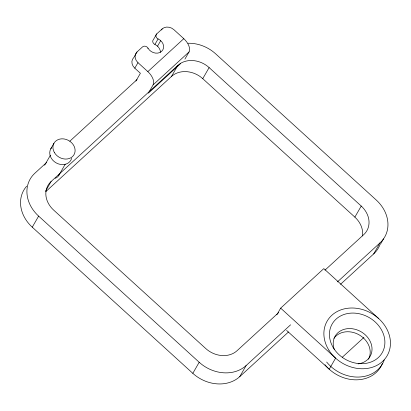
<?xml version="1.0" encoding="UTF-8"?>
<svg xmlns="http://www.w3.org/2000/svg" width="411" height="411" viewBox="0 0 411 411"><rect width="100%" height="100%" fill="white"/><g stroke="black" fill="none" stroke-linecap="round" stroke-linejoin="round"><path stroke-width="0.62" d="M50.728 148.9L53.913 143.362M44.66 165.248L50.389 155.281M45.703 190.92L51.118 181.503L177.84 65.38A23.088 19.23 29.9 0 1 209.122 67.589L361.233 206.055A23.088 19.23 29.9 0 1 363.756 234.614L324.983 270.145M58.855 175.281L65.226 164.21M288.481 331.985L239.741 376.651A34.632 28.842 29.9 0 1 192.821 373.337L32.258 227.18L38.629 216.104A34.632 28.842 29.9 0 1 34.843 173.257L46.674 162.417M184.924 59.117L189.065 51.914A11.544 6.175 47.5 0 0 183.799 38.685L173.935 29.705A8.657 7.213 29.9 0 0 162.201 28.878L156.678 33.943A3.463 2.882 29.9 0 0 158.096 38.917A8.657 7.213 29.9 0 1 161.646 51.354A8.657 7.213 29.9 0 1 148.017 48.154A3.463 2.882 29.9 0 0 142.56 46.875L137.038 51.94L133.852 57.478A8.657 7.213 29.9 0 0 134.798 68.19L140.387 73.271L135.928 81.029M134.798 68.19L137.983 62.652A8.657 7.213 29.9 0 1 137.038 51.94M147.816 48.503L148.017 48.154M156.678 33.943L153.493 39.482A3.463 2.882 29.9 0 0 154.911 44.455A8.657 7.213 29.9 0 1 160.444 52.32M161.564 29.988L162.201 28.878M154.911 44.455L158.096 38.917M157.516 46.181L160.701 40.643M189.065 51.914L153.113 84.861L148.335 93.169L180.501 63.69M45.693 191.711L171.474 76.456L177.84 65.38M171.474 76.456A23.088 19.23 29.9 0 1 202.751 78.665L209.122 67.589M192.821 373.337L199.191 362.261A34.632 28.842 29.9 0 0 246.112 365.574L290.592 324.813M239.741 376.651L246.112 365.574M276.844 314.79L280.667 308.147L323.806 268.614L378.737 318.617M362.502 235.971A23.088 19.23 29.9 0 0 354.868 217.126L361.233 206.055M340.534 284.289L373.661 253.936L380.026 242.86A34.632 28.842 29.9 0 0 376.245 200.018L215.683 53.856A34.632 28.842 29.9 0 0 188.027 43.247M380.345 244.417L383.53 238.878M69.86 141.173L137.058 79.6M153.113 84.861A11.544 6.175 47.5 0 0 147.847 71.627L183.799 38.685M278.643 312.612L237.029 350.737A23.088 19.23 29.9 0 1 205.747 348.533L53.636 210.067A23.088 19.23 29.9 0 1 51.118 181.503M337.441 281.884L380.026 242.86M342.358 357.19L363.925 337.426M202.751 78.665L354.868 217.126M137.983 62.652L147.847 71.627M280.667 308.147L335.597 358.145L329.226 369.222L286.606 330.429M38.629 216.104L199.191 362.261M32.258 227.18A34.632 28.842 29.9 0 1 26.638 186.204M379.821 245.038A34.632 28.842 29.9 0 1 373.661 253.936M71.642 158.292A11.544 9.612 29.9 0 1 56.297 162.962A11.544 9.612 29.9 0 1 51.771 147.415M59.158 174.644A8.657 7.213 29.9 0 1 55.187 178.282M384.244 359.959A34.632 28.842 29.9 0 1 358.885 377.051A34.632 28.842 29.9 0 1 326.658 362.045M382.307 363.637A34.632 28.842 29.9 0 1 356.671 379.836A34.632 28.842 29.9 0 1 324.973 364.696M334.405 349.766A20.201 16.825 29.9 0 1 346.288 328.836A20.201 16.825 29.9 0 1 371.112 343.611A20.201 16.825 29.9 0 1 358.109 363.869M333.963 338.32A20.201 16.825 29.9 0 1 359.661 335.155A20.201 16.825 29.9 0 1 368.477 359.224M54.416 152.584A11.544 9.612 29.9 0 0 73.636 155.312A11.544 9.612 29.9 0 0 63.998 138.939A11.544 9.612 29.9 0 0 54.416 152.584M328.898 350.182A34.632 28.842 29.9 0 0 386.525 356.733A34.632 28.842 29.9 0 0 356.07 308.235A34.632 28.842 29.9 0 0 328.898 350.182M333.167 347.48A28.857 24.038 29.9 0 0 381.208 354.292A28.857 24.038 29.9 0 0 357.118 313.367A28.857 24.038 29.9 0 0 333.167 347.48"/></g></svg>
